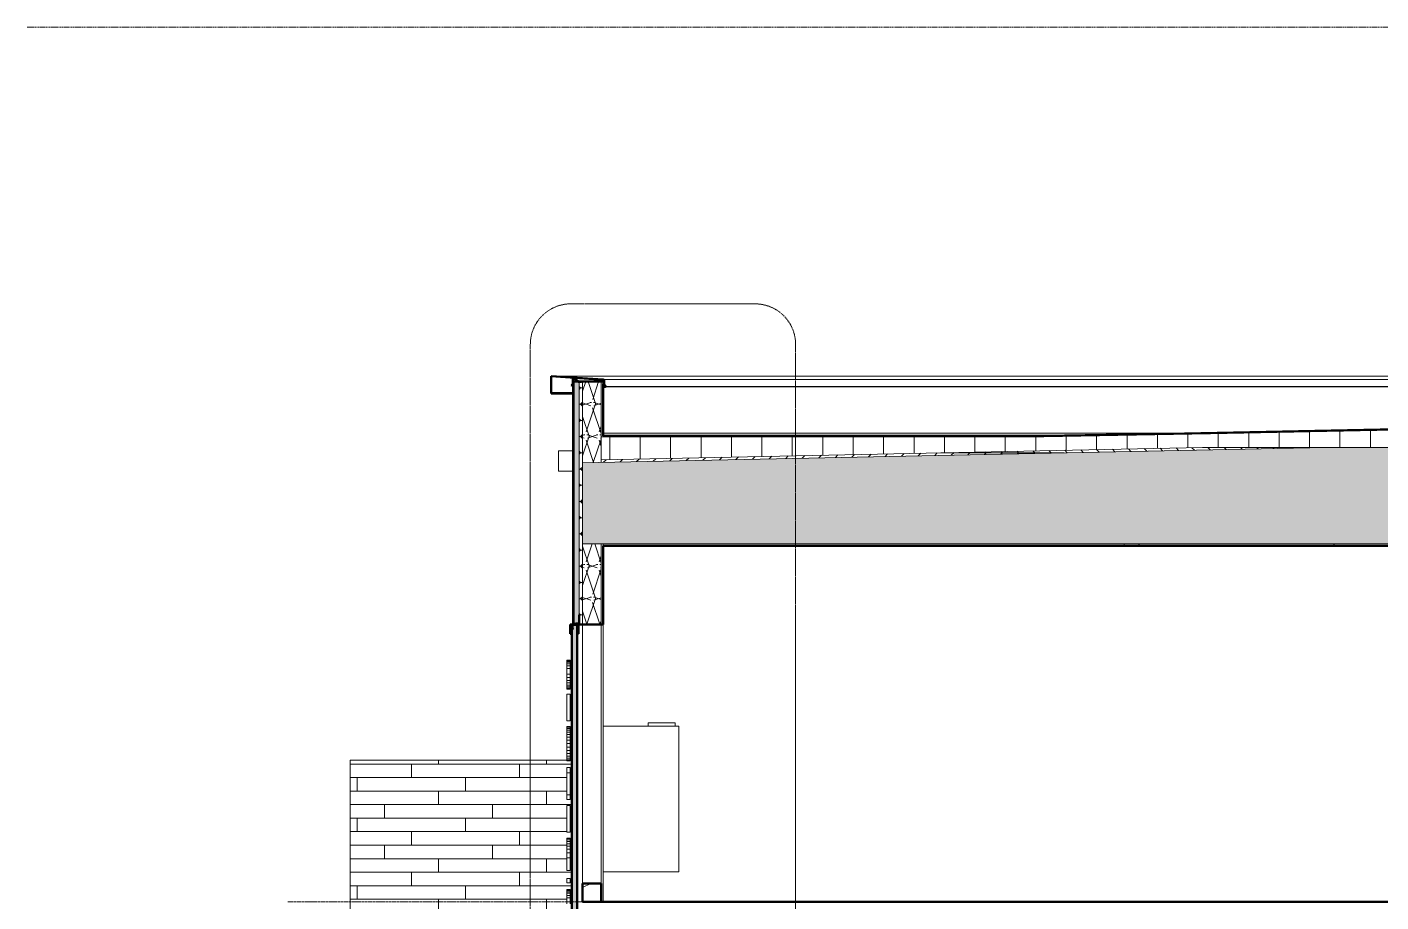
# Model space of a CAD drawing. Header units: inches. Extents: x -4168 to 1483, y -300 to 637.
# Drawn here: x -1215.6 to -815.1, y 268 to 527 of the extents above; entities that cross this region are included whole.
import ezdxf

# ---------------------------------------------------------------- set-up
doc = ezdxf.new("R2010")
doc.units = ezdxf.units.IN
doc.header["$MEASUREMENT"] = 0
for name, pattern in [('Aligning Line 1_8_', [0.25, 0.125, -0.125]), ('Dash Dot 3_16_', [0.3125, 0.1875, -0.0625, 0, -0.0625]), ('Grid Line 1_2_', [0.875, 0.5, -0.125, 0.125, -0.125])]:
    doc.linetypes.add(name, pattern=pattern)
for name, color, linetype, lineweight in [('A-ANNO-SYMB-1', 150, 'Dash Dot 3_16_', 9), ('A-FLOR-7', 192, 'Continuous', 50), ('A-FLOR-LEVL-1', 51, 'Grid Line 1_2_', 9), ('A-FLOR-MCUT', 51, 'Continuous', 13), ('A-GENM-1', 55, 'Continuous', 9), ('A-GLAZ-CWMG', 51, 'Continuous', 9), ('A-GLAZ-CWMG-3', 55, 'Continuous', 9), ('A-GLAZ-CWMG-4', 7, 'Continuous', 9), ('A-GLAZ-CWMG-5', 51, 'Continuous', 50), ('A-ROOF', 132, 'Continuous', 13), ('A-ROOF-1', 252, 'Continuous', 13), ('A-ROOF-3', 132, 'Continuous', 50), ('A-ROOF-PATT-1', 132, 'Continuous', 9), ('A-WALL', 113, 'Continuous', 13), ('A-WALL-10', 253, 'Continuous', 9), ('A-WALL-2', 10, 'Continuous', 13), ('A-WALL-3', 135, 'Continuous', 13), ('A-WALL-5', 251, 'Continuous', 5), ('A-WALL-6', 8, 'Continuous', 5), ('A-WALL-9', 113, 'Continuous', 50), ('A-WALL-PATT-3', 55, 'Continuous', 9), ('A-WALL-PATT-5', 111, 'Continuous', 9), ('G-ANNO-SYMB', 111, 'Aligning Line 1_8_', 9)]:
    doc.layers.add(name, color=color, linetype=linetype, lineweight=lineweight)
pattern_1 = [(0, (99.771, 146.633), (0, 4.798), []), (315, (99.7708, 146.633), (4.798427, 0), [6.786, -6.786]), (45, (99.7708, 146.633), (4.798427, 0), [6.786, -6.786])]
pattern_2 = [(161.57, (100.2508, 147.113), (-3.8399538, -1.54e-05), [0, -27.322, 3.034, 0]), (18.43, (99.2908, 147.113), (-3.8399538, 1.54e-05), [0, -27.322, 3.034, 0]), (108.43, (100.2508, 147.113), (1.919622, -9.6005246), [9.106, -21.25]), (71.57, (99.2908, 147.113), (1.919622, 9.6005246), [9.106, -21.25])]
pattern_3 = [(0, (99.771, 146.633), (30.72, 7.68), [1.267, -21.773, 1.267, -21.773, -122.88]), (0, (99.771, 146.633), (30.72, 7.68), [-46.08, 1.267, -44.813, 1.267, -21.773, -53.76]), (0, (99.771, 146.633), (30.72, 7.68), [-115.2, 1.267, -14.093, 1.267, -37.133]), (120, (111.291, 150.473), (-22.011075, 22.7643), [1.267, -21.773, 1.267, -21.773, -122.88]), (120, (111.291, 150.473), (-22.011075, 22.7643), [-46.08, 1.267, -44.813, 1.267, -21.773, -53.76]), (120, (111.291, 150.473), (-22.011075, 22.7643), [-115.2, 1.267, -14.093, 1.267, -37.133]), (240, (115.131, 165.833), (-8.708925, -30.4443), [1.267, -21.773, 1.267, -21.773, -122.88]), (240, (115.131, 165.833), (-8.708925, -30.4443), [-46.08, 1.267, -44.813, 1.267, -21.773, -53.76]), (240, (115.131, 165.833), (-8.708925, -30.4443), [-115.2, 1.267, -14.093, 1.267, -37.133])]
pattern_4 = [(0, (99.771, 146.633), (0, 9), []), (90, (99.771, 146.633), (-9, 6e-16), [])]

# ---------------------------------------------------------------- blocks, each defined once
blk = doc.blocks.new('Basic Wall _ EXT - FIBER CEMENT - LARGE - ___-2162455-BUILDING SECTION - EAST_WEST AT RAMP - LOOKING SOUTH')
at = {"layer": 'A-WALL-2'}
blk.add_hatch(color=256, dxfattribs=at).paths.add_polyline_path([(-12118.87, 350.12), (-12118.84, 350.12), (-12118.84, 350.33), (-12118.87, 350.32)], flags=0)
at = {"layer": 'A-WALL-3'}
for p, q in [((-12119.14, 348.55), (-12119.12, 348.53)), ((-12119.14, 348.55), (-12119.12, 348.53)), ((-12119.14, 348.55), (-12119.12, 348.53)), ((-12119.14, 348.55), (-12119.12, 348.53)), ((-12119.14, 348.55), (-12119.12, 348.53)), ((-12119.1, 348.55), (-12119.12, 348.57)), ((-12119.1, 348.55), (-12119.12, 348.57)), ((-12119.1, 348.55), (-12119.12, 348.57)), ((-12119.1, 348.55), (-12119.12, 348.57)), ((-12119.1, 348.55), (-12119.12, 348.57))]:
    blk.add_line(p, q, dxfattribs=at)
for centre, radius, start, end in [((-12119.08, 348.62), 0.0938, 140, 230), ((-12119.08, 348.62), 0.0937, 140, 230), ((-12119.08, 348.62), 0.0938, 140, 230), ((-12119.08, 348.62), 0.0938, 140, 230), ((-12119.08, 348.62), 0.0937, 140, 230), ((-12119.08, 348.62), 0.0625, 140, 230), ((-12119.08, 348.62), 0.0625, 140, 230), ((-12119.08, 348.62), 0.0625, 140, 230), ((-12119.08, 348.62), 0.0625, 140, 230), ((-12119.08, 348.62), 0.0625, 140, 230), ((-12119.06, 348.6), 0.0938, 230, 290), ((-12119.06, 348.6), 0.0938, 230, 290), ((-12119.06, 348.6), 0.0938, 230, 290), ((-12119.06, 348.6), 0.0937, 230, 290), ((-12119.06, 348.6), 0.0938, 230, 290), ((-12119.06, 348.6), 0.0625, 230, 305), ((-12119.06, 348.6), 0.0625, 230, 305), ((-12119.06, 348.6), 0.0625, 230, 305), ((-12119.06, 348.6), 0.0625, 230, 305), ((-12119.06, 348.6), 0.0625, 230, 305)]:
    blk.add_arc(centre, radius, start, end, dxfattribs=at)
at = {"layer": 'A-WALL-9'}
for p, q in [((-12116.84, 353), (-12116.87, 353)), ((-12116.87, 353), (-12116.87, 350.53)), ((-12116.84, 350.5), (-12116.84, 353)), ((-12118.87, 349.02), (-12119.15, 348.68)), ((-12119.14, 348.55), (-12119.12, 348.53)), ((-12119.13, 348.66), (-12118.84, 349.01)), ((-12119.1, 348.55), (-12119.12, 348.57)), ((-12118.73, 348.9), (-12119.01, 348.56)), ((-12118.98, 348.54), (-12118.7, 348.88)), ((-12116.87, 350.53), (-12118.87, 350.35)), ((-12118.87, 350.35), (-12118.87, 349.02)), ((-12118.84, 350.33), (-12116.84, 350.5)), ((-12118.84, 349.01), (-12118.84, 350.33)), ((-12118.7, 348.88), (-12118.73, 348.9))]:
    blk.add_line(p, q, dxfattribs=at)
for centre, radius, start, end in [((-12119.08, 348.62), 0.0937, 140, 230), ((-12119.08, 348.62), 0.0625, 140, 230), ((-12119.06, 348.6), 0.0937, 230, 320), ((-12119.06, 348.6), 0.0625, 230, 320)]:
    blk.add_arc(centre, radius, start, end, dxfattribs=at)
blk = doc.blocks.new('Basic Wall _ EXT - FIBER CEMENT - SMALL - ___-2145929-BUILDING SECTION - EAST_WEST AT RAMP - LOOKING SOUTH')
at = {"layer": 'A-WALL-2'}
h = blk.add_hatch(color=256, dxfattribs=at)
h.paths.add_polyline_path([(-12118.59, 418.54), (-12118.6, 418.62), (-12125.07, 418.62), (-12125.07, 423.58), (-12109.65, 422.49), (-12109.61, 422.47), (-12109.57, 422.23), (-12109.57, 421.44), (-12109.49, 421.44), (-12109.53, 422.47), (-12109.61, 422.55), (-12109.71, 422.6), (-12125.15, 423.66), (-12125.15, 418.54), (-12122.41, 418.54)], flags=0)
h.paths.add_polyline_path([(-12109.29, 420.42), (-12109.05, 420.53), (-12108.99, 420.59), (-12109.47, 421.29), (-12109.52, 421.26), (-12109.1, 420.59), (-12109.28, 420.42), (-12109.29, 420.42)], flags=0)
h.paths.add_polyline_path([(-12109.29, 420.42), (-12109.45, 420.55), (-12109.66, 420.63), (-12109.65, 420.56), (-12109.3, 420.42)], flags=0)
h.paths.add_polyline_path([(-12109.28, 420.59), (-12109.22, 420.64), (-12109.62, 421.25), (-12109.65, 421.19), (-12109.29, 420.6)], flags=0)
h.paths.add_polyline_path([(-12119.05, 420.79), (-12118.64, 421.45), (-12118.71, 421.5), (-12119.12, 420.84)], flags=0)
h.paths.add_polyline_path([(-12109.67, 421.39), (-12109.64, 421.39), (-12109.67, 421.91), (-12109.76, 422.03), (-12109.89, 422.08), (-12111.06, 422.04), (-12111.06, 422), (-12109.71, 421.96), (-12109.71, 421.39)], flags=0)
h.paths.add_polyline_path([(-12118.6, 421.63), (-12118.59, 421.63), (-12118.57, 422.9), (-12118.47, 423.01), (-12118.26, 422.95), (-12117.18, 422.07), (-12117.15, 422.1), (-12118.34, 423.06), (-12118.55, 423.06), (-12118.67, 422.86), (-12118.67, 421.63)], flags=0)
h.paths.add_polyline_path([(-12116.17, 422), (-12116.17, 422.04), (-12116.57, 422)], flags=0)
h.paths.add_polyline_path([(-12117.14, 422), (-12117.08, 422.04), (-12117.11, 422.05), (-12117.15, 422.01)], flags=0)
h.paths.add_polyline_path([(-12110.34, 422.16), (-12110.19, 422.16), (-12110.19, 422.23), (-12111.26, 422.23), (-12111.26, 422.37), (-12109.83, 422.37), (-12109.78, 422.25), (-12109.72, 422.27), (-12109.78, 422.47), (-12111.34, 422.44), (-12111.34, 422.16), (-12111.07, 422.16)], flags=0)
at = {"layer": 'A-WALL-3'}
for p, q in [((-12118.59, 421.63), (-12118.59, 422)), ((-12111.06, 422), (-12110.34, 422)), ((-12110.34, 422), (-12109.89, 422)), ((-12109.72, 421.83), (-12109.72, 421.39)), ((-12118.59, 418.54), (-12118.59, 418.62))]:
    blk.add_line(p, q, dxfattribs=at)
at = {"layer": 'A-WALL-9'}
for p, q in [((-12109.71, 422.6), (-12125.15, 423.66)), ((-12125.15, 423.66), (-12125.15, 418.54)), ((-12125.07, 418.62), (-12125.07, 423.58)), ((-12125.07, 423.58), (-12109.72, 422.52)), ((-12118.71, 421.5), (-12119.12, 420.84)), ((-12119.12, 420.84), (-12119.05, 420.79)), ((-12119.05, 420.79), (-12118.64, 421.45)), ((-12118.67, 422.86), (-12118.67, 421.63)), ((-12118.59, 422), (-12118.59, 422.86)), ((-12118.31, 422.99), (-12117.21, 422.04)), ((-12117.15, 422.1), (-12118.26, 423.05)), ((-12116.17, 422.04), (-12116.99, 422.04)), ((-12116.99, 421.96), (-12116.17, 421.96)), ((-12116.17, 421.96), (-12116.17, 422.04)), ((-12109.78, 422.47), (-12111.34, 422.44)), ((-12111.34, 422.44), (-12111.34, 422.16)), ((-12111.34, 422.16), (-12110.19, 422.16)), ((-12111.26, 422.37), (-12109.84, 422.39)), ((-12111.26, 422.23), (-12111.26, 422.37)), ((-12110.19, 422.23), (-12111.26, 422.23)), ((-12109.89, 422.08), (-12111.06, 422.08)), ((-12111.06, 422.08), (-12111.06, 422)), ((-12110.19, 422.16), (-12110.19, 422.23)), ((-12109.84, 422.39), (-12109.79, 422.24)), ((-12109.79, 422.24), (-12109.72, 422.27)), ((-12109.72, 422.27), (-12109.78, 422.47)), ((-12109.65, 420.64), (-12109.68, 420.57)), ((-12109.68, 420.57), (-12109.41, 420.44)), ((-12109.67, 421.22), (-12109.28, 420.59)), ((-12109.38, 420.51), (-12109.65, 420.64)), ((-12109.64, 421.39), (-12109.64, 421.83)), ((-12109.22, 420.63), (-12109.6, 421.26)), ((-12109.57, 422.35), (-12109.57, 421.44)), ((-12109.52, 421.26), (-12109.09, 420.6)), ((-12109.49, 421.44), (-12109.49, 422.35)), ((-12108.98, 420.57), (-12109.45, 421.3)), ((-12109.28, 420.59), (-12109.22, 420.63)), ((-12109.09, 420.6), (-12109.21, 420.52)), ((-12109.17, 420.45), (-12108.98, 420.57)), ((-12125.15, 418.54), (-12118.59, 418.54)), ((-12118.59, 418.62), (-12125.07, 418.62))]:
    blk.add_line(p, q, dxfattribs=at)
for centre, radius, start, end in [((-12118.92, 421.63), 0.25, 328.2381, 0), ((-12118.42, 422.86), 0.25, 49.2771, 180), ((-12118.92, 421.63), 0.329, 328.2381, 0), ((-12118.42, 422.86), 0.171, 49.2771, 180), ((-12116.99, 422.29), 0.329, 229.2771, 270), ((-12116.99, 422.29), 0.25, 229.2771, 270), ((-12109.89, 421.83), 0.25, 0, 90), ((-12109.89, 421.83), 0.171, 0, 90), ((-12109.74, 422.35), 0.171, 0, 82.4457), ((-12109.39, 421.39), 0.329, 180, 211.4324), ((-12109.74, 422.35), 0.25, 0, 83.0705), ((-12109.39, 421.39), 0.25, 180, 211.4324), ((-12109.24, 421.44), 0.329, 180, 212.826), ((-12109.24, 421.44), 0.25, 180, 212.826), ((-12109.3, 420.67), 0.171, 244.1745, 302.0105), ((-12109.3, 420.67), 0.25, 244.1745, 302.0105)]:
    blk.add_arc(centre, radius, start, end, dxfattribs=at)
blk = doc.blocks.new('Basic Wall _ EXT - FIBER CEMENT - SMALL - ___-2145930-BUILDING SECTION - EAST_WEST AT RAMP - LOOKING SOUTH')
at = {"layer": 'A-WALL-3'}
for p, q in [((-11559.49, 423.66), (-12125.15, 423.66)), ((-12118.59, 420.79), (-12119.05, 420.79)), ((-12118.27, 423.11), (-12118.42, 423.11)), ((-12117.21, 422.04), (-12117.15, 422)), ((-12111.06, 422.04), (-12116.17, 422.04)), ((-12109.83, 422.37), (-12111.26, 422.37)), ((-12110.19, 422.23), (-12109.57, 422.23)), ((-12109.57, 422.16), (-12110.19, 422.16)), ((-12109.57, 422.08), (-12109.89, 422.08)), ((-12109.57, 422.24), (-12109.79, 422.24)), ((-12109.61, 422.47), (-12109.78, 422.47)), ((-12109.56, 422.27), (-12109.72, 422.27)), ((-11559.49, 422.6), (-12109.71, 422.6)), ((-12109.31, 420.64), (-12109.65, 420.64)), ((-12109.09, 420.59), (-12109.28, 420.59)), ((-12109.11, 420.63), (-12109.22, 420.63)), ((-11559.49, 420.57), (-12108.98, 420.57)), ((-12109.3, 420.42), (-11559.49, 420.42))]:
    blk.add_line(p, q, dxfattribs=at)
at = {"layer": 'A-WALL-3', "flags": 128}
for points in [[(-12118.67, 421.63), (-12118.68, 421.58), (-12118.69, 421.54), (-12118.71, 421.5)], [(-12118.26, 423.05), (-12118.31, 423.09), (-12118.37, 423.11), (-12118.43, 423.11), (-12118.5, 423.1), (-12118.55, 423.07), (-12118.6, 423.03), (-12118.64, 422.98), (-12118.66, 422.92), (-12118.67, 422.86)], [(-12118.64, 421.45), (-12118.62, 421.51), (-12118.6, 421.57), (-12118.59, 421.63)], [(-12116.99, 422.04), (-12117.05, 422.05), (-12117.11, 422.07), (-12117.15, 422.1)], [(-12109.64, 421.83), (-12109.65, 421.89), (-12109.67, 421.95), (-12109.71, 422.01), (-12109.76, 422.05), (-12109.82, 422.07), (-12109.89, 422.08)], [(-12109.49, 422.35), (-12109.5, 422.41), (-12109.52, 422.47), (-12109.56, 422.52), (-12109.6, 422.56), (-12109.65, 422.59), (-12109.71, 422.6)], [(-12109.71, 421.33), (-12109.7, 421.28), (-12109.67, 421.22)], [(-12109.6, 421.26), (-12109.62, 421.3), (-12109.64, 421.35), (-12109.64, 421.39)], [(-12109.57, 421.44), (-12109.57, 421.38), (-12109.55, 421.32), (-12109.52, 421.26)], [(-12109.45, 421.3), (-12109.47, 421.35), (-12109.49, 421.39), (-12109.49, 421.44)], [(-12109.25, 420.5), (-12109.29, 420.49), (-12109.3, 420.49)], [(-12109.41, 420.44), (-12109.35, 420.42), (-12109.3, 420.42)], [(-12109.29, 420.42), (-12109.23, 420.43), (-12109.17, 420.45)]]:
    blk.add_lwpolyline(points, dxfattribs=at)
blk = doc.blocks.new('Rectangular Mullion - Profile_Polycarbonate_Upper and left-1991638-BUILDING SECTION - EAST_WEST AT RAMP - LOOKING SOUTH')
at = {"layer": 'A-GLAZ-CWMG-4'}
blk.add_hatch(color=256, dxfattribs=at).paths.add_polyline_path([(-12119.03, 347.37), (-12119.03, 347.62), (-12119.09, 347.62), (-12119.09, 347.44), (-12119.46, 347.44), (-12119.46, 350.06), (-12117.09, 350.06), (-12117.09, 347.44), (-12117.39, 347.44), (-12117.39, 347.62), (-12117.45, 347.62), (-12117.45, 347.37), (-12117.03, 347.37), (-12117.03, 350.12), (-12119.53, 350.12), (-12119.53, 347.37), (-12119.46, 347.37)], flags=0)
at = {"layer": 'A-GLAZ-CWMG-5'}
for p, q in [((-12117.03, 350.12), (-12119.53, 350.12)), ((-12119.53, 350.12), (-12119.53, 347.37)), ((-12119.46, 347.44), (-12119.46, 350.06)), ((-12119.46, 350.06), (-12117.09, 350.06)), ((-12117.09, 350.06), (-12117.09, 347.44)), ((-12117.03, 347.37), (-12117.03, 350.12)), ((-12119.53, 347.37), (-12119.03, 347.37)), ((-12119.09, 347.44), (-12119.46, 347.44)), ((-12119.03, 347.62), (-12119.09, 347.62)), ((-12119.09, 347.62), (-12119.09, 347.44)), ((-12119.03, 347.37), (-12119.03, 347.62)), ((-12117.39, 347.62), (-12117.45, 347.62)), ((-12117.45, 347.62), (-12117.45, 347.37)), ((-12117.45, 347.37), (-12117.03, 347.37)), ((-12117.39, 347.44), (-12117.39, 347.62)), ((-12117.09, 347.44), (-12117.39, 347.44))]:
    blk.add_line(p, q, dxfattribs=at)
blk = doc.blocks.new('Rectangular Mullion - Stud - Base_Head-1769174-BUILDING SECTION - EAST_WEST AT RAMP - LOOKING SOUTH')
at = {"layer": 'A-GLAZ-CWMG'}
h = blk.add_hatch(dxfattribs=at)
h.set_pattern_fill('FP_28', color=256, style=0, pattern_type=2)
h.set_pattern_definition([(216.87, (-10955.196, 170.633), (71.999914, 48.000129), [12, -108]), (206.565, (-10940.796, 163.433), (-23.99974, -23.9997), [26.833, -26.833]), (198.435, (-10940.796, 151.433), (-47.999875, -23.999517), [15.179, -60.716])])
h.paths.add_polyline_path([(-12113.62, 268), (-12110.34, 268), (-12110.34, 273.5), (-12115.84, 273.5), (-12115.84, 268)], flags=0)
at = {"layer": 'A-GLAZ-CWMG-5'}
for p, q in [((-12110.34, 273.5), (-12115.84, 273.5)), ((-12115.84, 273.5), (-12115.84, 268)), ((-12110.34, 268), (-12110.34, 273.5)), ((-12115.84, 268), (-12110.34, 268))]:
    blk.add_line(p, q, dxfattribs=at)
blk = doc.blocks.new('Rectangular Mullion - Stud - Vertical-2193576-BUILDING SECTION - EAST_WEST AT RAMP - LOOKING SOUTH')
at = {"layer": 'A-GLAZ-CWMG-3'}
for p, q in [((-12115.84, 350.12), (-12115.84, 273.5)), ((-12110.34, 350.12), (-12110.34, 273.5))]:
    blk.add_line(p, q, dxfattribs=at)
blk = doc.blocks.new('Family1 - SCUPPER-2150811-BUILDING SECTION - EAST_WEST AT RAMP - LOOKING SOUTH')
at = {"layer": 'A-GENM-1'}
for p, q in [((-12122.96, 395.5), (-12122.96, 401.5)), ((-12118.59, 401.5), (-12122.96, 401.5)), ((-12118.59, 395.5), (-12122.96, 395.5))]:
    blk.add_line(p, q, dxfattribs=at)
blk = doc.blocks.new('V-Series_EWC4_SPVU_RFA_2015 - 2ND AND 3RD FLOOR-V16-BUILDING SECTION - EAST_WEST AT RAMP - LOOKING SOUTH')
at = {"layer": 'A-GENM-1'}
for p, q in [((-12096.4, 321.06), (-12088.4, 321.06)), ((-12096.4, 321.06), (-12096.4, 320.06)), ((-12088.4, 321.06), (-12088.4, 320.06)), ((-12087.4, 320.06), (-12109.71, 320.06)), ((-12087.4, 319.56), (-12087.4, 320.06)), ((-12087.4, 276.94), (-12087.4, 319.56)), ((-12109.71, 276.94), (-12087.4, 276.94))]:
    blk.add_line(p, q, dxfattribs=at)

msp = doc.modelspace()

# ---------------------------------------------------------------- hatches: boundary and pattern name
at = {"layer": 'A-ROOF-1'}
for points in [[(-878.023, 406.5647), (-865.5226, 406.7728), (-865.5226, 406.5719), (-682.8726, 410.3301), (-682.8726, 410.5801), (-867.9116, 406.7728)], [(-929.8543, 405.7021), (-914.8314, 405.7021), (-865.5226, 406.5647), (-865.5226, 406.7728), (-914.8327, 405.9521), (-1045.1476, 405.9521), (-1045.1476, 405.7021), (-939.55, 405.7021)]]:
    msp.add_hatch(color=256, dxfattribs=at).paths.add_polyline_path(points, flags=0)
at = {"layer": 'A-ROOF-PATT-1'}
h = msp.add_hatch(dxfattribs=at)
h.set_pattern_fill('FP_33', color=256, style=0, pattern_type=2)
h.set_pattern_definition(pattern_4)
h.paths.add_polyline_path([(-1045.7726, 398.8622), (-867.9116, 402.5228), (-1045.7726, 402.5228), (-1045.7726, 400.9585)], flags=0)
h.paths.add_polyline_path([(-821.2533, 402.5228), (-683.8726, 402.5228), (-683.8726, 404.5454), (-682.8726, 404.5454), (-682.8726, 410.3301), (-865.5226, 406.5647), (-865.5226, 402.5228), (-831.4096, 402.5228)], flags=0)
h = msp.add_hatch(dxfattribs=at)
h.set_pattern_fill('FP_33', color=256, style=0, pattern_type=2)
h.set_pattern_definition(pattern_4)
h.paths.add_polyline_path([(-900.1178, 402.5228), (-865.5226, 402.5228), (-865.5226, 406.5228), (-914.8314, 405.7021), (-1045.7726, 405.7021), (-1045.7726, 402.5228), (-939.55, 402.5228)], flags=0)
h = msp.add_hatch(dxfattribs=at)
h.set_pattern_fill('FP_26', color=256, style=0, pattern_type=2)
h.set_pattern_definition(pattern_2)
h.paths.add_polyline_path([(-683.8726, 374), (-683.8726, 399.7944), (-682.8726, 399.7944), (-682.8726, 400.5446), (-683.8726, 400.5446), (-683.8726, 402.5228), (-831.4096, 402.5228), (-1051.2726, 397.9989), (-1051.2726, 374), (-742.3888, 374)], flags=0)
h = msp.add_hatch(dxfattribs=at)
h.set_pattern_fill('FP_25', color=256, style=0, pattern_type=2)
h.set_pattern_definition(pattern_1)
h.paths.add_polyline_path([(-1045.7726, 398.1121), (-831.4096, 402.5228), (-867.9116, 402.5219), (-1045.7726, 398.8622)], flags=0)
h = msp.add_hatch(dxfattribs=at)
h.set_pattern_fill('FP_23', color=256, style=0, pattern_type=2)
h.set_pattern_definition(pattern_3)
h.paths.add_polyline_path([(-821.2533, 373.375), (-688.3726, 373.375), (-688.3726, 374), (-1045.1476, 374), (-1045.1476, 373.375), (-900.1178, 373.375)], flags=0)
at = {"layer": 'A-WALL-10'}
msp.add_hatch(color=256, dxfattribs=at).paths.add_polyline_path([(-1053.752, 230.1875), (-1052.8853, 230.1875), (-1052.9177, 350.0625), (-1054.4601, 350.0625), (-1054.4601, 230.1875), (-1053.758, 230.1875)], flags=0)
at = {"layer": 'A-WALL-5'}
msp.add_hatch(color=256, dxfattribs=at).paths.add_polyline_path([(-1053.7726, 350.5), (-1053.7726, 422), (-1054.0226, 422), (-1054.0226, 350.5)], flags=0)
h = msp.add_hatch(color=256, dxfattribs=at)
h.paths.add_polyline_path([(-1053.7726, 109.75), (-1053.7726, 230.125), (-1054.0226, 230.125), (-1054.0226, 109.75)], flags=0)
h.paths.add_polyline_path([(-1053.7726, 350.125), (-1053.7726, 350.3697), (-1054.0226, 350.3259), (-1054.0226, 350.125)], flags=0)
h.paths.add_polyline_path([(-1054.0226, 350.3792), (-1053.7726, 350.401), (-1053.7726, 350.5), (-1054.0226, 350.5)], flags=0)
at = {"layer": 'A-WALL-6'}
msp.add_hatch(color=256, dxfattribs=at).paths.add_polyline_path([(-1052.2726, 350.5), (-1052.2726, 422), (-1053.7726, 422), (-1053.7726, 350.5), (-1052.9177, 350.5)], flags=0)
h = msp.add_hatch(color=256, dxfattribs=at)
h.paths.add_polyline_path([(-1052.2726, 109.75), (-1052.3038, 230.125), (-1053.7726, 230.125), (-1053.7726, 109.75), (-1052.9177, 109.75)], flags=0)
h.paths.add_polyline_path([(-1052.2885, 350.125), (-1052.2726, 350.125), (-1052.2726, 350.5), (-1053.7726, 350.5), (-1053.7712, 350.125), (-1052.289, 350.125)], flags=0)
at = {"layer": 'A-WALL-PATT-3'}
h = msp.add_hatch(dxfattribs=at)
h.set_pattern_fill('FP_32', color=256, style=0, pattern_type=2)
h.set_pattern_definition([(0, (-1117.897, 268.8), (0, 4), []), (90, (-1117.897, 268.8), (-8, 8), [4, -28]), (90, (-1101.897, 272.8), (-8, 8), [4, -28])])
h.paths.add_polyline_path([(-1055.9601, 230.125), (-1055.9601, 236.8802), (-1054.9601, 236.8802), (-1054.9601, 232.875), (-1054.4601, 232.875), (-1054.4601, 310), (-1054.9601, 310), (-1054.9601, 309.7426), (-1055.9601, 309.7426), (-1055.9601, 310), (-1120.0226, 310), (-1120.0226, 230.125), (-1057.8468, 230.125)], flags=0)
h.paths.add_polyline_path([(-1054.4601, 230.1875), (-1054.4601, 232.625), (-1054.5226, 232.625), (-1054.5226, 232.8125), (-1054.8976, 232.8125), (-1054.8976, 230.1875)], flags=0)
h.paths.add_polyline_path([(-1055.9601, 242.9796), (-1055.9601, 251.8813), (-1054.9601, 251.8813), (-1054.9601, 242.9796)], flags=0)
h.paths.add_polyline_path([(-1055.9601, 253.6946), (-1055.9601, 261.6073), (-1054.9601, 261.6073), (-1054.9601, 253.6946)], flags=0)
h.paths.add_polyline_path([(-1055.9601, 263.0909), (-1055.9601, 271.663), (-1054.9601, 271.663), (-1054.9601, 263.0909)], flags=0)
h.paths.add_polyline_path([(-1055.9601, 273.6411), (-1055.9601, 274.9599), (-1054.9601, 274.9599), (-1054.9601, 273.6411)], flags=0)
h.paths.add_polyline_path([(-1054.9601, 277.2678), (-1055.9601, 277.2678), (-1055.9601, 286.8289), (-1054.9601, 286.8289), (-1054.9601, 278.5865)], flags=0)
h.paths.add_polyline_path([(-1054.9601, 288.6422), (-1055.9601, 288.6422), (-1055.9601, 296.5549), (-1054.9601, 296.5549), (-1054.9601, 289.961)], flags=0)
h.paths.add_polyline_path([(-1054.9601, 298.3682), (-1055.9601, 298.3682), (-1055.9601, 307.7645), (-1054.9601, 307.7645), (-1054.9601, 299.687)], flags=0)
at = {"layer": 'A-WALL-PATT-5'}
h = msp.add_hatch(dxfattribs=at)
h.set_pattern_fill('FP_25', color=256, style=0, pattern_type=2)
h.set_pattern_definition(pattern_1)
h.paths.add_polyline_path([(-1052.2726, 350.5), (-1051.2726, 350.5), (-1051.2726, 422), (-1052.2726, 422), (-1052.2726, 355.1105)], flags=0)
h = msp.add_hatch(dxfattribs=at)
h.set_pattern_fill('FP_26', color=256, style=0, pattern_type=2)
h.set_pattern_definition(pattern_2)
h.paths.add_polyline_path([(-1047.9887, 350.5), (-1045.7726, 350.5), (-1045.7896, 374), (-1051.2726, 374), (-1051.2726, 350.5)], flags=0)
h.paths.add_polyline_path([(-1051.2726, 397.9989), (-1045.7726, 398.1121), (-1045.7726, 422), (-1051.2726, 422), (-1051.2726, 398.1121)], flags=0)
h = msp.add_hatch(dxfattribs=at)
h.set_pattern_fill('FP_25', color=256, style=0, pattern_type=2)
h.set_pattern_definition(pattern_1)
h.paths.add_polyline_path([(-1052.2726, 109.75), (-1051.2726, 109.875), (-1051.2726, 230.125), (-1052.2726, 230.125), (-1052.2726, 112.25)], flags=0)
h.paths.add_polyline_path([(-1051.2726, 350.125), (-1051.2726, 350.5), (-1052.2726, 350.5), (-1052.2726, 350.125)], flags=0)
h = msp.add_hatch(dxfattribs=at)
h.set_pattern_fill('FP_26', color=256, style=0, pattern_type=2)
h.set_pattern_definition(pattern_2)
h.paths.add_polyline_path([(-1051.2579, 134.625), (-1045.7726, 134.625), (-1045.7726, 230.125), (-1051.2726, 230.125), (-1051.2726, 134.625)], flags=0)
h.paths.add_polyline_path([(-1047.9887, 350.125), (-1045.7726, 350.125), (-1045.7726, 350.5), (-1051.2726, 350.5), (-1051.2726, 350.125), (-1049.2779, 350.125)], flags=0)
h = msp.add_hatch(dxfattribs=at)
h.set_pattern_fill('FP_23', color=256, style=0, pattern_type=2)
h.set_pattern_definition(pattern_3)
h.paths.add_polyline_path([(-1045.1476, 136), (-1045.1476, 230.125), (-1045.7726, 230.125), (-1045.7726, 136)], flags=0)
h.paths.add_polyline_path([(-1045.6824, 350.125), (-1045.1476, 350.125), (-1045.1476, 350.5), (-1045.7726, 350.5), (-1045.7726, 350.125)], flags=0)

# ---------------------------------------------------------------- linework, layer by layer
at = {"layer": 'A-ANNO-SYMB-1'}
for p, q in [((-1000.2431, 445.0263), (-1054.7165, 445.0263)), ((-1066.7165, 433.0263), (-1066.7165, -139.1096)), ((-988.2431, -139.1096), (-988.2431, 433.0263))]:
    msp.add_line(p, q, dxfattribs=at)
for centre, start, end in [((-1054.7165, 433.0263), 90, 180), ((-1000.2431, 433.0263), 0, 90)]:
    msp.add_arc(centre, 12, start, end, dxfattribs=at)
at = {"layer": 'A-FLOR-7'}
msp.add_line((-486.4226, 268), (-1051.2726, 268), dxfattribs=at)
at = {"layer": 'A-FLOR-LEVL-1'}
msp.add_line((-1138.4549, 268), (1405.5613, 268), dxfattribs=at)
at = {"layer": 'A-FLOR-MCUT'}
msp.add_line((-1051.2726, 268), (-1051.2726, 268), dxfattribs=at)
at = {"layer": 'A-GENM-1'}
for p, q in [((-1055.9601, 339.5103), (-1055.9601, 339.58)), ((-1054.9601, 339.58), (-1055.9601, 339.58)), ((-1055.9601, 339.3011), (-1055.9601, 339.5103)), ((-1054.9601, 339.5103), (-1055.9601, 339.5103)), ((-1055.9601, 338.9526), (-1055.9601, 339.3011)), ((-1054.9601, 339.3011), (-1055.9601, 339.3011)), ((-1055.9601, 338.4647), (-1055.9601, 338.9526)), ((-1054.9601, 338.9526), (-1055.9601, 338.9526)), ((-1055.9601, 337.8552), (-1055.9601, 338.4647)), ((-1054.9601, 338.4647), (-1055.9601, 338.4647)), ((-1055.9601, 337.142), (-1055.9601, 337.8552)), ((-1054.9601, 337.8552), (-1055.9601, 337.8552)), ((-1055.9601, 335.4047), (-1055.9601, 337.142)), ((-1054.9601, 337.142), (-1055.9601, 337.142)), ((-1054.9601, 339.58), (-1054.9601, 339.5103)), ((-1054.9601, 339.5103), (-1054.9601, 339.3011)), ((-1054.9601, 339.3011), (-1054.9601, 338.9526)), ((-1054.9601, 338.9526), (-1054.9601, 338.4647)), ((-1054.9601, 338.4647), (-1054.9601, 337.8552)), ((-1054.9601, 337.8552), (-1054.9601, 337.142)), ((-1054.9601, 337.142), (-1054.9601, 335.4047)), ((-1055.9601, 334.4406), (-1055.9601, 335.4047)), ((-1054.9601, 335.4047), (-1055.9601, 335.4047)), ((-1055.9601, 333.5833), (-1055.9601, 334.4406)), ((-1054.9601, 334.4406), (-1055.9601, 334.4406)), ((-1055.9601, 332.8327), (-1055.9601, 333.5833)), ((-1054.9601, 333.5833), (-1055.9601, 333.5833)), ((-1055.9601, 332.1889), (-1055.9601, 332.8327)), ((-1054.9601, 332.8327), (-1055.9601, 332.8327)), ((-1054.9601, 335.4047), (-1054.9601, 334.4406)), ((-1054.9601, 334.4406), (-1054.9601, 333.5833)), ((-1054.9601, 333.5833), (-1054.9601, 332.8327)), ((-1054.9601, 332.8327), (-1054.9601, 332.1889)), ((-1055.9601, 331.6722), (-1055.9601, 332.1889)), ((-1054.9601, 332.1889), (-1055.9601, 332.1889)), ((-1055.9601, 331.3032), (-1055.9601, 331.6722)), ((-1054.9601, 331.6722), (-1055.9601, 331.6722)), ((-1055.9601, 331.0817), (-1055.9601, 331.3032)), ((-1054.9601, 331.3032), (-1055.9601, 331.3032)), ((-1055.9601, 331.0079), (-1055.9601, 331.0817)), ((-1054.9601, 331.0817), (-1055.9601, 331.0817)), ((-1054.9601, 331.0079), (-1055.9601, 331.0079)), ((-1055.9601, 321.6116), (-1055.9601, 329.5243)), ((-1054.9601, 329.5243), (-1055.9601, 329.5243)), ((-1054.9601, 332.1889), (-1054.9601, 331.6722)), ((-1054.9601, 331.6722), (-1054.9601, 331.3032)), ((-1054.9601, 331.3032), (-1054.9601, 331.0817)), ((-1054.9601, 331.0817), (-1054.9601, 331.0079)), ((-1054.9601, 329.5243), (-1054.9601, 321.6116)), ((-1055.9601, 321.6116), (-1054.9601, 321.6116)), ((-1055.9601, 319.7225), (-1055.9601, 319.9632)), ((-1054.9601, 319.9632), (-1055.9601, 319.9632)), ((-1055.9601, 319.3559), (-1055.9601, 319.7225)), ((-1054.9601, 319.7225), (-1055.9601, 319.7225)), ((-1055.9601, 318.8635), (-1055.9601, 319.3559)), ((-1054.9601, 319.3559), (-1055.9601, 319.3559)), ((-1055.9601, 318.2451), (-1055.9601, 318.8635)), ((-1054.9601, 318.8635), (-1055.9601, 318.8635)), ((-1055.9601, 317.5249), (-1055.9601, 318.2451)), ((-1054.9601, 318.2451), (-1055.9601, 318.2451)), ((-1055.9601, 316.7268), (-1055.9601, 317.5249)), ((-1054.9601, 317.5249), (-1055.9601, 317.5249)), ((-1055.9601, 315.8507), (-1055.9601, 316.7268)), ((-1054.9601, 316.7268), (-1055.9601, 316.7268)), ((-1054.9601, 319.9632), (-1054.9601, 319.7225)), ((-1054.9601, 319.7225), (-1054.9601, 319.3559)), ((-1054.9601, 319.3559), (-1054.9601, 318.8635)), ((-1054.9601, 318.8635), (-1054.9601, 318.2451)), ((-1054.9601, 318.2451), (-1054.9601, 317.5249)), ((-1054.9601, 317.5249), (-1054.9601, 316.7268)), ((-1054.9601, 316.7268), (-1054.9601, 315.8507)), ((-1055.9601, 314.8967), (-1055.9601, 315.8507)), ((-1054.9601, 315.8507), (-1055.9601, 315.8507)), ((-1055.9601, 313.7834), (-1055.9601, 314.8967)), ((-1054.9601, 314.8967), (-1055.9601, 314.8967)), ((-1055.9601, 312.7875), (-1055.9601, 313.7834)), ((-1054.9601, 313.7834), (-1055.9601, 313.7834)), ((-1055.9601, 311.9089), (-1055.9601, 312.7875)), ((-1054.9601, 312.7875), (-1055.9601, 312.7875)), ((-1054.9601, 315.8507), (-1054.9601, 314.8967)), ((-1054.9601, 314.8967), (-1054.9601, 313.7834)), ((-1054.9601, 313.7834), (-1054.9601, 312.7875)), ((-1054.9601, 312.7875), (-1054.9601, 311.9089)), ((-1055.9601, 311.1477), (-1055.9601, 311.9089)), ((-1054.9601, 311.9089), (-1055.9601, 311.9089)), ((-1055.9601, 310.533), (-1055.9601, 311.1477)), ((-1054.9601, 311.1477), (-1055.9601, 311.1477)), ((-1055.9601, 310.0939), (-1055.9601, 310.533)), ((-1054.9601, 310.533), (-1055.9601, 310.533)), ((-1055.9601, 309.8305), (-1055.9601, 310.0939)), ((-1054.9601, 310.0939), (-1055.9601, 310.0939)), ((-1055.9601, 309.7426), (-1055.9601, 309.8305)), ((-1054.9601, 309.8305), (-1055.9601, 309.8305)), ((-1054.9601, 309.7426), (-1055.9601, 309.7426)), ((-1054.9601, 311.9089), (-1054.9601, 311.1477)), ((-1054.9601, 311.1477), (-1054.9601, 310.533)), ((-1054.9601, 310.533), (-1054.9601, 310.0939)), ((-1054.9601, 310.0939), (-1054.9601, 309.8305)), ((-1054.9601, 309.8305), (-1054.9601, 309.7426)), ((-1055.9601, 306.2165), (-1055.9601, 307.7645)), ((-1054.9601, 307.7645), (-1055.9601, 307.7645)), ((-1055.9601, 299.687), (-1055.9601, 306.2165)), ((-1054.9601, 306.2165), (-1055.9601, 306.2165)), ((-1054.9601, 307.7645), (-1054.9601, 306.2165)), ((-1054.9601, 306.2165), (-1054.9601, 299.687)), ((-1055.9601, 298.3682), (-1055.9601, 299.687)), ((-1054.9601, 299.687), (-1055.9601, 299.687)), ((-1055.9601, 298.3682), (-1054.9601, 298.3682)), ((-1055.9601, 288.6422), (-1055.9601, 296.5549)), ((-1054.9601, 296.5549), (-1055.9601, 296.5549)), ((-1054.9601, 299.687), (-1054.9601, 298.3682)), ((-1054.9601, 296.5549), (-1054.9601, 288.6422)), ((-1055.9601, 288.6422), (-1054.9601, 288.6422)), ((-1055.9601, 286.7288), (-1055.9601, 286.8289)), ((-1054.9601, 286.8289), (-1055.9601, 286.8289)), ((-1055.9601, 286.4284), (-1055.9601, 286.7288)), ((-1054.9601, 286.7288), (-1055.9601, 286.7288)), ((-1055.9601, 285.9168), (-1055.9601, 286.4284)), ((-1054.9601, 286.4284), (-1055.9601, 286.4284)), ((-1055.9601, 285.183), (-1055.9601, 285.9168)), ((-1054.9601, 285.9168), (-1055.9601, 285.9168)), ((-1055.9601, 284.4711), (-1055.9601, 285.183)), ((-1054.9601, 285.183), (-1055.9601, 285.183)), ((-1055.9601, 283.6388), (-1055.9601, 284.4711)), ((-1054.9601, 284.4711), (-1055.9601, 284.4711)), ((-1054.9601, 286.8289), (-1054.9601, 286.7288)), ((-1054.9601, 286.7288), (-1054.9601, 286.4284)), ((-1054.9601, 286.4284), (-1054.9601, 285.9168)), ((-1054.9601, 285.9168), (-1054.9601, 285.183)), ((-1054.9601, 285.183), (-1054.9601, 284.4711)), ((-1054.9601, 284.4711), (-1054.9601, 283.6388)), ((-1055.9601, 282.5432), (-1055.9601, 283.6388)), ((-1054.9601, 283.6388), (-1055.9601, 283.6388)), ((-1055.9601, 281.0412), (-1055.9601, 282.5432)), ((-1054.9601, 282.5432), (-1055.9601, 282.5432)), ((-1055.9601, 277.2678), (-1055.9601, 281.0412)), ((-1054.9601, 281.0412), (-1055.9601, 281.0412)), ((-1054.9601, 283.6388), (-1054.9601, 282.5432)), ((-1054.9601, 282.5432), (-1054.9601, 281.0412)), ((-1054.9601, 281.0412), (-1054.9601, 277.2678)), ((-1054.9601, 277.2678), (-1055.9601, 277.2678)), ((-1055.9601, 273.6411), (-1055.9601, 274.9599)), ((-1054.9601, 274.9599), (-1055.9601, 274.9599)), ((-1055.9601, 273.6411), (-1054.9601, 273.6411)), ((-1054.9601, 274.9599), (-1054.9601, 273.6411)), ((-1055.9601, 271.5933), (-1055.9601, 271.663)), ((-1054.9601, 271.663), (-1055.9601, 271.663)), ((-1055.9601, 271.3841), (-1055.9601, 271.5933)), ((-1054.9601, 271.5933), (-1055.9601, 271.5933)), ((-1055.9601, 271.0356), (-1055.9601, 271.3841)), ((-1054.9601, 271.3841), (-1055.9601, 271.3841)), ((-1055.9601, 270.5477), (-1055.9601, 271.0356)), ((-1054.9601, 271.0356), (-1055.9601, 271.0356)), ((-1055.9601, 269.9382), (-1055.9601, 270.5477)), ((-1054.9601, 270.5477), (-1055.9601, 270.5477)), ((-1055.9601, 269.225), (-1055.9601, 269.9382)), ((-1054.9601, 269.9382), (-1055.9601, 269.9382)), ((-1055.9601, 267.4877), (-1055.9601, 269.225)), ((-1054.9601, 269.225), (-1055.9601, 269.225)), ((-1054.9601, 271.663), (-1054.9601, 271.5933)), ((-1054.9601, 271.5933), (-1054.9601, 271.3841)), ((-1054.9601, 271.3841), (-1054.9601, 271.0356)), ((-1054.9601, 271.0356), (-1054.9601, 270.5477)), ((-1054.9601, 270.5477), (-1054.9601, 269.9382)), ((-1054.9601, 269.9382), (-1054.9601, 269.225)), ((-1054.9601, 269.225), (-1054.9601, 267.4877))]:
    msp.add_line(p, q, dxfattribs=at)
at = {"layer": 'A-ROOF'}
for p, q in [((-682.8726, 410.3301), (-865.5226, 406.5719)), ((-1045.7726, 405.7021), (-1045.7726, 398.1121)), ((-914.8314, 405.7021), (-1045.7726, 405.7021)), ((-867.9116, 406.7728), (-1045.1476, 406.7728)), ((-865.5226, 406.5228), (-914.8314, 405.7021)), ((-865.5226, 406.5719), (-865.5226, 406.5228)), ((-831.4096, 402.5228), (-1051.2726, 397.9989)), ((-867.8678, 402.5228), (-1045.7726, 398.8622)), ((-682.8726, 402.5228), (-867.8678, 402.5228)), ((-1051.2726, 374), (1081.6274, 374))]:
    msp.add_line(p, q, dxfattribs=at)
at = {"layer": 'A-ROOF-3'}
for p, q in [((-682.8726, 410.5801), (-878.023, 406.5647)), ((-914.8327, 405.9521), (-1045.1476, 405.9521)), ((-878.023, 406.5647), (-914.8327, 405.9521)), ((-1045.1476, 373.375), (1075.5024, 373.375))]:
    msp.add_line(p, q, dxfattribs=at)
at = {"layer": 'A-WALL'}
for p, q in [((-1053.7726, 422), (-1053.7726, 350.125)), ((-1052.2726, 422), (-1052.2726, 350.125)), ((-1051.2726, 350.125), (-1051.2726, 422)), ((-1045.7726, 422), (-1045.7726, 405.7021)), ((-1045.1476, 405.7021), (-1045.1476, 405.9521)), ((-1045.7726, 374), (-1045.7726, 350.125)), ((-1045.1476, 373.375), (-1045.1476, 374)), ((-1053.7726, 350.5), (-1054.0226, 350.5))]:
    msp.add_line(p, q, dxfattribs=at)
at = {"layer": 'A-WALL-3'}
for p, q in [((-1054.0226, 422), (-1054.0226, 421.6275)), ((-1045.3227, 422), (-1046.4939, 422)), ((-1045.1476, 421.3937), (-1045.1476, 421.8287)), ((-1054.0226, 418.6175), (-1054.0226, 418.5388)), ((-1045.1476, 350.125), (-1045.1476, 268)), ((-1055.9601, 310), (-1120.0226, 310)), ((-1120.0226, 310), (-1120.0226, 230.125)), ((-1054.4601, 310), (-1054.9601, 310))]:
    msp.add_line(p, q, dxfattribs=at)
at = {"layer": 'A-WALL-9'}
for p, q in [((-1046.4939, 422), (-1054.0226, 422)), ((-1054.0226, 421.6275), (-1054.0226, 418.6175)), ((-1045.1476, 422), (-1045.3227, 422)), ((-1045.1476, 421.8287), (-1045.1476, 422)), ((-1045.1476, 405.9521), (-1045.1476, 421.3937)), ((-1054.0226, 418.5388), (-1054.0226, 350.125)), ((-1045.1476, 350.125), (-1045.1476, 373.375)), ((-1052.8853, 350.0625), (-1054.4601, 350.0625)), ((-1054.4601, 350.0625), (-1054.4601, 230.1875)), ((-1054.0226, 350.125), (-1045.1476, 350.125)), ((-1052.8853, 230.1875), (-1052.8853, 350.0625))]:
    msp.add_line(p, q, dxfattribs=at)
at = {"layer": 'G-ANNO-SYMB'}
msp.add_line((-1215.5758, 526.9531), (1308.0882, 526.9531), dxfattribs=at)

# ---------------------------------------------------------------- block references
at = {"layer": 'A-GENM-1'}
for name in ['Family1 - SCUPPER-2150811-BUILDING SECTION - EAST_WEST AT RAMP - LOOKING SOUTH', 'V-Series_EWC4_SPVU_RFA_2015 - 2ND AND 3RD FLOOR-V16-BUILDING SECTION - EAST_WEST AT RAMP - LOOKING SOUTH']:
    msp.add_blockref(name, (11064.5668, 0), dxfattribs=at)
at = {"layer": 'A-GLAZ-CWMG-3'}
for name in ['Rectangular Mullion - Profile_Polycarbonate_Upper and left-1991638-BUILDING SECTION - EAST_WEST AT RAMP - LOOKING SOUTH', 'Rectangular Mullion - Stud - Vertical-2193576-BUILDING SECTION - EAST_WEST AT RAMP - LOOKING SOUTH', 'Rectangular Mullion - Stud - Base_Head-1769174-BUILDING SECTION - EAST_WEST AT RAMP - LOOKING SOUTH']:
    msp.add_blockref(name, (11064.5668, 0), dxfattribs=at)
at = {"layer": 'A-WALL-3'}
for name in ['Basic Wall _ EXT - FIBER CEMENT - SMALL - ___-2145929-BUILDING SECTION - EAST_WEST AT RAMP - LOOKING SOUTH', 'Basic Wall _ EXT - FIBER CEMENT - SMALL - ___-2145930-BUILDING SECTION - EAST_WEST AT RAMP - LOOKING SOUTH', 'Basic Wall _ EXT - FIBER CEMENT - LARGE - ___-2162455-BUILDING SECTION - EAST_WEST AT RAMP - LOOKING SOUTH']:
    msp.add_blockref(name, (11064.5668, 0), dxfattribs=at)

doc.saveas('drawing.dxf')
